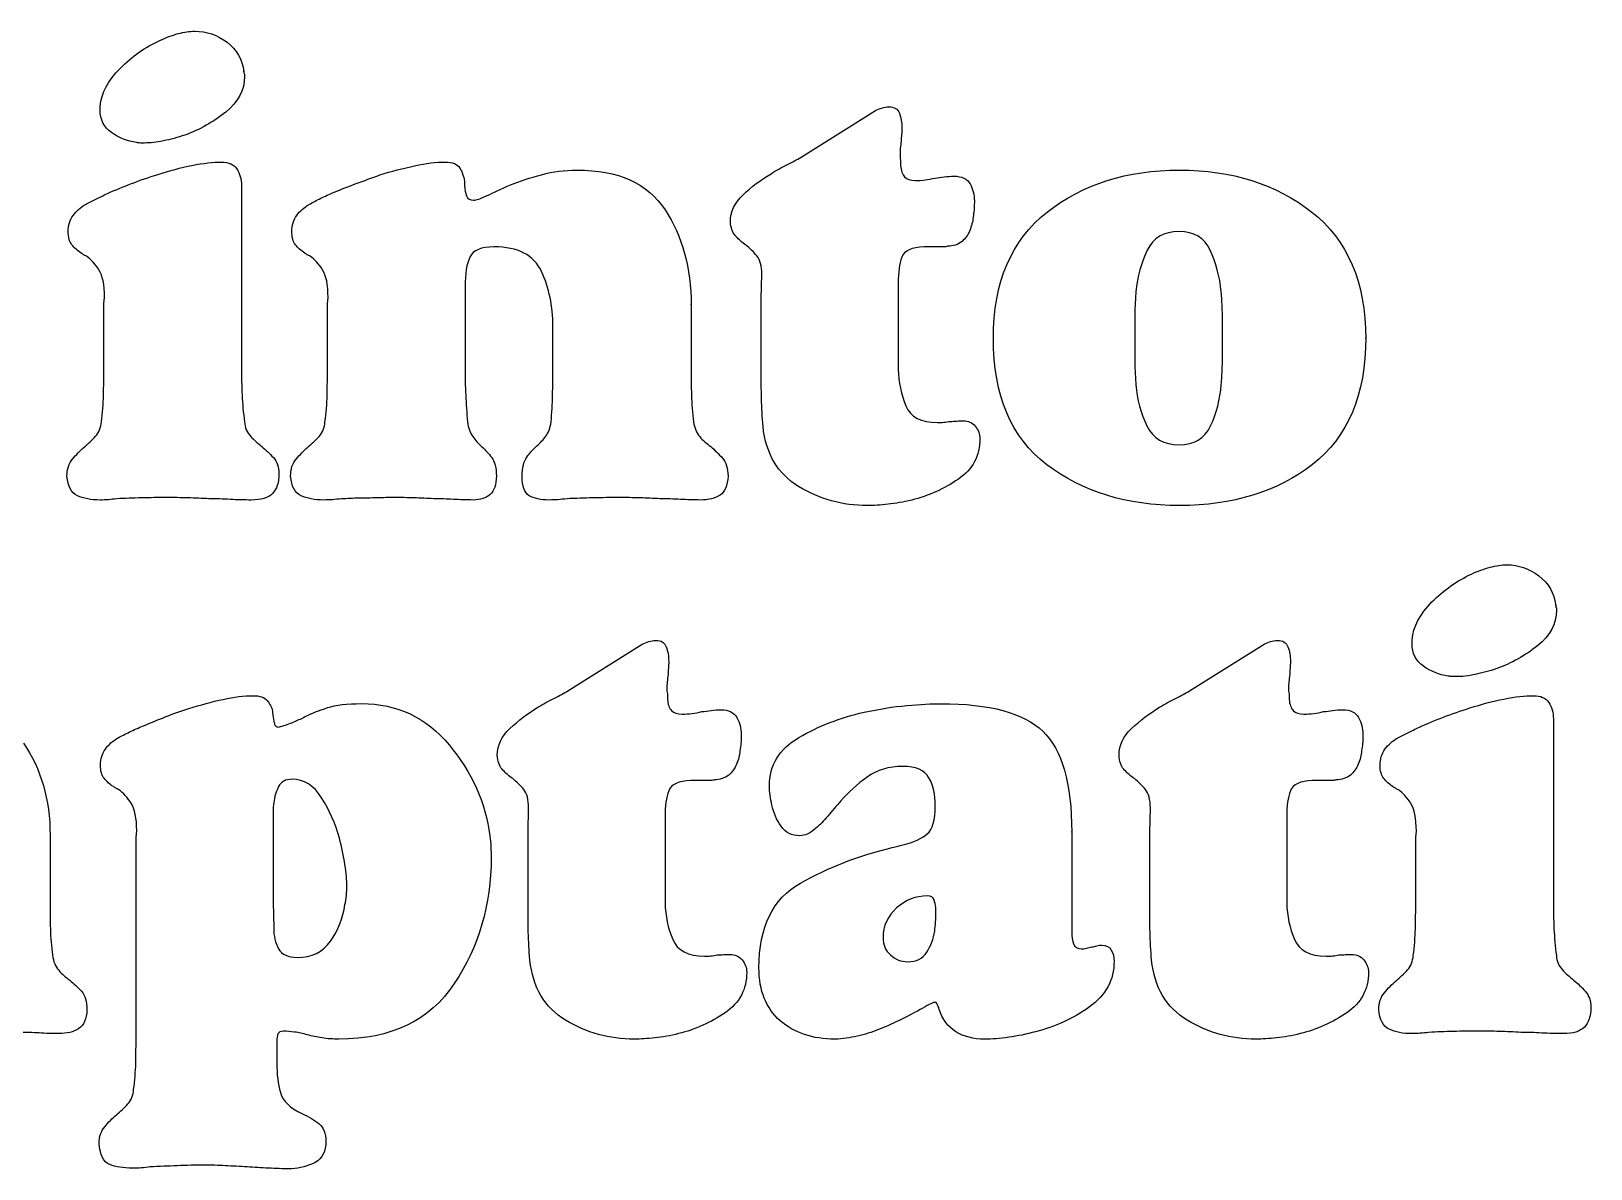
# Model space of a CAD drawing. Extents: x 0 to 771, y 958 to 1701.
# Drawn here: x 61.5 to 122.7, y 1193.6 to 1238.2 of the extents above; entities that cross this region are included whole.
import ezdxf

# ---------------------------------------------------------------- set-up
doc = ezdxf.new("R2010")
doc.units = 0
doc.layers.add('H0114_Printing', color=7, linetype='CONTINUOUS')

msp = doc.modelspace()

# ---------------------------------------------------------------- linework, layer by layer
at = {"layer": 'H0114_Printing', "color": 4}
for points in [[(69.856498, 1236.673769), (69.856498, 1236.601769)], [(69.856498, 1236.649769), (69.856498, 1236.673769)], [(69.880498, 1236.552769), (69.880498, 1236.505769), (69.880498, 1236.457769)], [(64.219498, 1235.156769), (64.219498, 1235.216769), (64.219498, 1235.300769)], [(91.704798, 1233.301569), (94.619798, 1235.132569)], [(65.954498, 1233.855769), (65.797498, 1233.855769)], [(95.582798, 1233.397569), (95.582798, 1233.289569)], [(95.606798, 1233.180569), (95.606798, 1233.072569), (95.606798, 1232.964569)], [(78.503398, 1232.361569), (78.503398, 1232.277569), (78.503398, 1232.193569)], [(69.760498, 1232.193769), (69.760498, 1225.048769)], [(98.497798, 1231.591569), (98.497798, 1231.554569), (98.497798, 1231.519569)], [(97.292798, 1229.784569), (97.124798, 1229.784569), (96.522798, 1229.784569)], [(90.138798, 1224.933569), (90.138798, 1227.746569), (90.162798, 1228.709569)], [(78.528398, 1228.214569), (78.528398, 1227.538569), (78.528398, 1225.050569)], [(95.510798, 1228.368569), (95.510798, 1225.367569), (95.510798, 1225.163569), (95.510798, 1224.983569)], [(64.364498, 1225.048769), (64.364498, 1227.559769), (64.388498, 1227.800769)], [(73.132398, 1225.024569), (73.132398, 1227.559569), (73.156398, 1227.801569)], [(87.392398, 1227.533569), (87.392398, 1225.047569)], [(87.392398, 1227.509569), (87.392398, 1227.533569)], [(104.784697, 1226.773869), (104.784697, 1225.641869)], [(108.228697, 1225.617869), (108.228697, 1226.219869), (108.228697, 1226.797869)], [(81.972398, 1225.026569), (81.972398, 1226.668569)], [(113.841697, 1226.195869), (113.841697, 1226.219869)], [(64.364498, 1225.024769), (64.364498, 1225.048769)], [(90.138798, 1224.909569), (90.138798, 1224.933569)], [(121.296497, 1215.75397), (121.296497, 1215.68197)], [(121.296497, 1215.72997), (121.296497, 1215.75397)], [(121.320497, 1215.63297), (121.320497, 1215.58597), (121.320497, 1215.53797)], [(82.563098, 1212.38187), (85.478098, 1214.21287)], [(106.940297, 1212.38187), (109.855297, 1214.21287)], [(115.659497, 1214.23697), (115.659497, 1214.29697), (115.659497, 1214.38097)], [(117.394497, 1212.93597), (117.237497, 1212.93597)], [(86.441098, 1212.47787), (86.441098, 1212.36987)], [(86.465098, 1212.26087), (86.465098, 1212.15287), (86.465098, 1212.04387)], [(110.818297, 1212.47787), (110.818297, 1212.36987)], [(110.842297, 1212.26087), (110.842297, 1212.15287), (110.842297, 1212.04387)], [(121.200497, 1211.27397), (121.200497, 1204.12897)], [(89.356098, 1210.67187), (89.356098, 1210.63487), (89.356098, 1210.59887)], [(113.733297, 1210.67187), (113.733297, 1210.63487), (113.733297, 1210.59887)], [(88.151098, 1208.86487), (87.983098, 1208.86487), (87.381098, 1208.86487)], [(112.528297, 1208.86487), (112.360297, 1208.86487), (111.758297, 1208.86487)], [(80.997098, 1204.01387), (80.997098, 1206.82687), (81.021098, 1207.78987)], [(105.374297, 1204.01387), (105.374297, 1206.82687), (105.398297, 1207.78987)], [(71.000598, 1207.67257), (71.000598, 1207.39557), (71.000598, 1206.96157), (71.000598, 1204.09557)], [(86.369098, 1207.44787), (86.369098, 1204.44787), (86.369098, 1204.24387), (86.369098, 1204.06387)], [(110.746297, 1207.44787), (110.746297, 1204.44787), (110.746297, 1204.24387), (110.746297, 1204.06387)], [(62.257198, 1206.72077), (62.257198, 1204.11977)], [(65.628598, 1206.64857), (65.652598, 1206.88957)], [(65.628598, 1198.84357), (65.628598, 1206.64857)], [(102.314597, 1206.86567), (102.314597, 1203.25267), (102.314597, 1202.91567)], [(102.314597, 1206.84167), (102.314597, 1206.86567)], [(115.804497, 1204.12897), (115.804497, 1206.63997), (115.828497, 1206.88097)], [(115.804497, 1204.10497), (115.804497, 1204.12897)], [(71.000598, 1204.09557), (71.024598, 1203.08357)], [(80.997098, 1203.98987), (80.997098, 1204.01387)], [(96.991598, 1203.68567), (96.991598, 1203.80667), (96.991598, 1203.87867)], [(96.991598, 1203.66167), (96.991598, 1203.68567)], [(105.374297, 1203.98987), (105.374297, 1204.01387)], [(71.145598, 1198.65157), (71.145598, 1197.78457)], [(71.723598, 1193.64057), (71.687598, 1193.64057), (71.650598, 1193.64057)]]:
    msp.add_lwpolyline(points, dxfattribs=at)
for points in [[(65.002498, 1236.782769), (65.476498, 1237.255769), (65.993498, 1237.620769), (66.556498, 1237.877769)], [(66.556498, 1237.877769), (66.797498, 1237.990769), (67.038498, 1238.078769), (67.278498, 1238.143769)], [(67.278498, 1238.143769), (67.519498, 1238.207769), (67.736498, 1238.239769), (67.929498, 1238.239769)], [(67.929498, 1238.239769), (68.395498, 1238.239769), (68.816498, 1238.094769), (69.194498, 1237.805769)], [(69.194498, 1237.805769), (69.571498, 1237.516769), (69.792498, 1237.131769), (69.856498, 1236.649769)], [(64.219498, 1235.300769), (64.267498, 1235.814769), (64.528498, 1236.308769), (65.002498, 1236.782769)], [(69.856498, 1236.601769), (69.856498, 1236.585769), (69.864498, 1236.568769), (69.880498, 1236.552769)], [(69.880498, 1236.457769), (69.880498, 1235.926769), (69.635498, 1235.464769), (69.146498, 1235.071769)], [(64.665498, 1234.264769), (64.368498, 1234.473769), (64.219498, 1234.770769), (64.219498, 1235.156769)], [(69.146498, 1235.071769), (68.655498, 1234.678769), (68.122498, 1234.376769), (67.544498, 1234.168769)], [(94.619798, 1235.132569), (94.699798, 1235.164569), (94.783798, 1235.196569), (94.872798, 1235.228569)], [(94.872798, 1235.228569), (94.960798, 1235.260569), (95.052798, 1235.277569), (95.149798, 1235.277569)], [(95.149798, 1235.277569), (95.357798, 1235.277569), (95.494798, 1235.191569), (95.558798, 1235.020569)], [(95.558798, 1235.020569), (95.622798, 1234.849569), (95.654798, 1234.658569), (95.654798, 1234.447569)], [(65.641498, 1233.879769), (65.287498, 1233.927769), (64.962498, 1234.055769), (64.665498, 1234.264769)], [(67.544498, 1234.168769), (67.254498, 1234.072769), (66.973498, 1233.995769), (66.700498, 1233.939769)], [(95.643798, 1234.190569), (95.634798, 1234.101569), (95.630798, 1234.016569), (95.630798, 1233.934569)], [(95.654798, 1234.447569), (95.654798, 1234.365569), (95.650798, 1234.280569), (95.643798, 1234.190569)], [(65.797498, 1233.855769), (65.740498, 1233.855769), (65.689498, 1233.862769), (65.641498, 1233.879769)], [(66.700498, 1233.939769), (66.427498, 1233.882769), (66.179498, 1233.855769), (65.954498, 1233.855769)], [(95.594798, 1233.653569), (95.586798, 1233.564569), (95.582798, 1233.479569), (95.582798, 1233.397569)], [(95.630798, 1233.934569), (95.614798, 1233.836569), (95.602798, 1233.743569), (95.594798, 1233.653569)], [(66.484498, 1232.626769), (66.933498, 1232.771769), (67.379498, 1232.887769), (67.821498, 1232.976769)], [(67.821498, 1232.976769), (68.262498, 1233.064769), (68.652498, 1233.108769), (68.989498, 1233.108769)], [(68.989498, 1233.108769), (69.261498, 1233.108769), (69.458498, 1233.020769), (69.579498, 1232.843769)], [(75.180398, 1232.602569), (75.645398, 1232.747569), (76.103398, 1232.868569), (76.552398, 1232.964569)], [(76.552398, 1232.964569), (77.002398, 1233.060569), (77.396398, 1233.108569), (77.733398, 1233.108569)], [(77.733398, 1233.108569), (78.038398, 1233.108569), (78.235398, 1233.032569), (78.323398, 1232.879569)], [(78.323398, 1232.879569), (78.411398, 1232.726569), (78.471398, 1232.554569), (78.503398, 1232.361569)], [(90.524798, 1232.652569), (90.732798, 1232.779569), (90.941798, 1232.896569), (91.150798, 1233.000569)], [(91.150798, 1233.000569), (91.358798, 1233.105569), (91.543798, 1233.205569), (91.704798, 1233.301569)], [(95.582798, 1233.289569), (95.582798, 1233.249569), (95.590798, 1233.212569), (95.606798, 1233.180569)], [(95.606798, 1232.964569), (95.622798, 1232.771569), (95.674798, 1232.626569), (95.763798, 1232.530569)], [(64.508498, 1231.879769), (64.797498, 1232.008769), (65.111498, 1232.136769), (65.448498, 1232.265769)], [(65.448498, 1232.265769), (65.785498, 1232.393769), (66.130498, 1232.514769), (66.484498, 1232.626769)], [(69.579498, 1232.843769), (69.700498, 1232.666769), (69.760498, 1232.449769), (69.760498, 1232.193769)], [(73.397398, 1231.928569), (73.670398, 1232.040569), (73.959398, 1232.153569), (74.264398, 1232.265569)], [(74.264398, 1232.265569), (74.569398, 1232.377569), (74.874398, 1232.490569), (75.180398, 1232.602569)], [(80.310398, 1232.217569), (80.679398, 1232.361569), (81.085398, 1232.494569), (81.527398, 1232.614569)], [(81.527398, 1232.614569), (81.968398, 1232.735569), (82.430398, 1232.795569), (82.912398, 1232.795569)], [(82.912398, 1232.795569), (84.534398, 1232.795569), (85.686398, 1232.276569), (86.369398, 1231.238569)], [(89.428798, 1231.822569), (89.756798, 1232.134569), (90.122798, 1232.411569), (90.524798, 1232.652569)], [(95.763798, 1232.530569), (95.851798, 1232.434569), (95.991798, 1232.385569), (96.184798, 1232.385569)], [(96.184798, 1232.385569), (96.312798, 1232.385569), (96.441798, 1232.394569), (96.570798, 1232.409569)], [(96.570798, 1232.409569), (96.698798, 1232.425569), (96.826798, 1232.449569), (96.955798, 1232.482569)], [(96.955798, 1232.482569), (97.068798, 1232.498569), (97.188798, 1232.514569), (97.316798, 1232.530569)], [(97.316798, 1232.530569), (97.445798, 1232.546569), (97.573798, 1232.554569), (97.702798, 1232.554569)], [(97.702798, 1232.554569), (98.007798, 1232.554569), (98.216798, 1232.454569), (98.328798, 1232.253569)], [(98.328798, 1232.253569), (98.440798, 1232.052569), (98.497798, 1231.831569), (98.497798, 1231.591569)], [(101.351697, 1231.145869), (102.756697, 1232.245869), (104.487697, 1232.795869), (106.542697, 1232.795869)], [(106.542697, 1232.795869), (108.597697, 1232.795869), (110.328697, 1232.245869), (111.733697, 1231.145869)], [(63.641498, 1231.446769), (63.770498, 1231.510769), (63.906498, 1231.578769), (64.051498, 1231.651769)], [(64.051498, 1231.651769), (64.195498, 1231.723769), (64.348498, 1231.799769), (64.508498, 1231.879769)], [(72.409398, 1231.446569), (72.554398, 1231.526569), (72.706398, 1231.607569), (72.867398, 1231.687569)], [(72.867398, 1231.687569), (73.027398, 1231.767569), (73.204398, 1231.847569), (73.397398, 1231.928569)], [(78.503398, 1232.193569), (78.519398, 1232.032569), (78.548398, 1231.896569), (78.588398, 1231.783569)], [(78.588398, 1231.783569), (78.628398, 1231.671569), (78.721398, 1231.615569), (78.865398, 1231.615569)], [(78.865398, 1231.615569), (78.961398, 1231.615569), (79.138398, 1231.675569), (79.395398, 1231.796569)], [(79.395398, 1231.796569), (79.651398, 1231.916569), (79.957398, 1232.056569), (80.310398, 1232.217569)], [(88.934798, 1230.776569), (88.934798, 1231.161569), (89.098798, 1231.509569), (89.428798, 1231.822569)], [(63.159498, 1231.011769), (63.288498, 1231.188769), (63.449498, 1231.333769), (63.641498, 1231.446769)], [(71.927398, 1231.012569), (72.056398, 1231.189569), (72.217398, 1231.333569), (72.409398, 1231.446569)], [(86.369398, 1231.238569), (87.051398, 1230.200569), (87.392398, 1228.957569), (87.392398, 1227.509569)], [(98.485798, 1231.233569), (98.477798, 1231.138569), (98.464798, 1231.043569), (98.448798, 1230.948569)], [(98.497798, 1231.519569), (98.497798, 1231.423569), (98.493798, 1231.328569), (98.485798, 1231.233569)], [(99.243698, 1226.195869), (99.243698, 1228.394869), (99.946698, 1230.045869), (101.351697, 1231.145869)], [(111.733697, 1231.145869), (113.138697, 1230.045869), (113.841697, 1228.394869), (113.841697, 1226.195869)], [(62.966498, 1230.384769), (62.966498, 1230.625769), (63.031498, 1230.834769), (63.159498, 1231.011769)], [(71.734398, 1230.384569), (71.734398, 1230.625569), (71.799398, 1230.835569), (71.927398, 1231.012569)], [(89.114798, 1230.235569), (89.010798, 1230.355569), (88.950798, 1230.536569), (88.934798, 1230.776569)], [(98.316798, 1230.425569), (98.244798, 1230.251569), (98.143798, 1230.108569), (98.015798, 1229.998569)], [(98.448798, 1230.948569), (98.433798, 1230.774569), (98.388798, 1230.600569), (98.316798, 1230.425569)], [(63.111498, 1229.865769), (63.015498, 1229.985769), (62.966498, 1230.158769), (62.966498, 1230.384769)], [(63.473498, 1229.539769), (63.328498, 1229.635769), (63.208498, 1229.743769), (63.111498, 1229.865769)], [(71.879398, 1229.865569), (71.783398, 1229.985569), (71.734398, 1230.158569), (71.734398, 1230.384569)], [(72.241398, 1229.539569), (72.096398, 1229.635569), (71.976398, 1229.744569), (71.879398, 1229.865569)], [(89.488798, 1229.887569), (89.343798, 1229.998569), (89.219798, 1230.115569), (89.114798, 1230.235569)], [(89.536798, 1229.862569), (89.520798, 1229.862569), (89.503798, 1229.870569), (89.488798, 1229.887569)], [(89.969798, 1229.430569), (89.841798, 1229.590569), (89.696798, 1229.734569), (89.536798, 1229.862569)], [(97.461798, 1229.808569), (97.413798, 1229.792569), (97.356798, 1229.784569), (97.292798, 1229.784569)], [(97.750798, 1229.855569), (97.654798, 1229.824569), (97.557798, 1229.808569), (97.461798, 1229.808569)], [(98.015798, 1229.998569), (97.934798, 1229.935569), (97.846798, 1229.887569), (97.750798, 1229.855569)], [(106.518697, 1230.386869), (105.924697, 1230.386869), (105.510697, 1230.141869), (105.278697, 1229.651869)], [(107.746697, 1229.651869), (107.522697, 1230.141869), (107.112697, 1230.386869), (106.518697, 1230.386869)], [(63.569498, 1229.478769), (63.536498, 1229.502769), (63.505498, 1229.522769), (63.473498, 1229.539769)], [(63.689498, 1229.418769), (63.641498, 1229.433769), (63.601498, 1229.454769), (63.569498, 1229.478769)], [(64.171498, 1228.887769), (64.027498, 1229.112769), (63.866498, 1229.289769), (63.689498, 1229.418769)], [(72.337398, 1229.478569), (72.304398, 1229.503569), (72.273398, 1229.523569), (72.241398, 1229.539569)], [(72.457398, 1229.418569), (72.409398, 1229.434569), (72.369398, 1229.454569), (72.337398, 1229.478569)], [(72.939398, 1228.887569), (72.795398, 1229.112569), (72.634398, 1229.290569), (72.457398, 1229.418569)], [(78.721398, 1229.386569), (78.592398, 1229.120569), (78.528398, 1228.729569), (78.528398, 1228.214569)], [(79.660398, 1229.784569), (79.162398, 1229.784569), (78.849398, 1229.651569), (78.721398, 1229.386569)], [(81.527398, 1228.818569), (81.229398, 1229.462569), (80.607398, 1229.784569), (79.660398, 1229.784569)], [(90.162798, 1228.709569), (90.162798, 1229.029569), (90.098798, 1229.269569), (89.969798, 1229.430569)], [(95.654798, 1229.376569), (95.558798, 1229.120569), (95.510798, 1228.784569), (95.510798, 1228.368569)], [(96.522798, 1229.784569), (96.040798, 1229.768569), (95.751798, 1229.631569), (95.654798, 1229.376569)], [(105.278697, 1229.651869), (105.045697, 1229.161869), (104.896697, 1228.620869), (104.832697, 1228.026869)], [(108.180697, 1228.026869), (108.116697, 1228.620869), (107.971697, 1229.161869), (107.746697, 1229.651869)], [(64.388498, 1227.800769), (64.388498, 1228.300769), (64.316498, 1228.661769), (64.171498, 1228.887769)], [(73.156398, 1227.801569), (73.156398, 1228.300569), (73.084398, 1228.662569), (72.939398, 1228.887569)], [(81.972398, 1226.668569), (81.972398, 1227.457569), (81.824398, 1228.174569), (81.527398, 1228.818569)], [(104.832697, 1228.026869), (104.816697, 1227.800869), (104.804697, 1227.583869), (104.796697, 1227.375869)], [(108.216697, 1227.375869), (108.208697, 1227.583869), (108.196697, 1227.800869), (108.180697, 1228.026869)], [(104.796697, 1227.375869), (104.788697, 1227.166869), (104.784697, 1226.965869), (104.784697, 1226.773869)], [(108.228697, 1226.797869), (108.228697, 1226.974869), (108.224697, 1227.166869), (108.216697, 1227.375869)], [(101.339697, 1221.244869), (99.942698, 1222.312869), (99.243698, 1223.962869), (99.243698, 1226.195869)], [(113.841697, 1226.219869), (113.841697, 1223.987869), (113.146697, 1222.332869), (111.757697, 1221.257869)], [(104.784697, 1225.641869), (104.784697, 1225.432869), (104.788697, 1225.223869), (104.796697, 1225.015869)], [(108.216697, 1225.015869), (108.224697, 1225.223869), (108.228697, 1225.424869), (108.228697, 1225.617869)], [(64.352498, 1223.974769), (64.360498, 1224.319769), (64.364498, 1224.669769), (64.364498, 1225.024769)], [(69.760498, 1225.048769), (69.760498, 1224.677769), (69.768498, 1224.319769), (69.784498, 1223.973769)], [(73.120398, 1223.974569), (73.128398, 1224.320569), (73.132398, 1224.670569), (73.132398, 1225.024569)], [(78.528398, 1225.050569), (78.528398, 1224.680569), (78.536398, 1224.321569), (78.552398, 1223.975569)], [(81.960398, 1223.975569), (81.968398, 1224.321569), (81.972398, 1224.671569), (81.972398, 1225.026569)], [(87.392398, 1225.047569), (87.392398, 1224.677569), (87.396398, 1224.319569), (87.404398, 1223.973569)], [(90.150798, 1223.839569), (90.142798, 1224.199569), (90.138798, 1224.556569), (90.138798, 1224.909569)], [(95.510798, 1224.983569), (95.526798, 1224.471569), (95.626798, 1223.995569), (95.811798, 1223.555569)], [(104.796697, 1225.015869), (104.804697, 1224.805869), (104.816697, 1224.596869), (104.832697, 1224.388869)], [(108.180697, 1224.388869), (108.196697, 1224.596869), (108.208697, 1224.805869), (108.216697, 1225.015869)], [(104.832697, 1224.388869), (104.880697, 1223.794869), (105.025697, 1223.251869), (105.265697, 1222.762869)], [(107.759697, 1222.762869), (107.991697, 1223.251869), (108.132697, 1223.794869), (108.180697, 1224.388869)], [(64.267498, 1222.923769), (64.316498, 1223.277769), (64.344498, 1223.627769), (64.352498, 1223.974769)], [(69.784498, 1223.973769), (69.800498, 1223.627769), (69.832498, 1223.277769), (69.880498, 1222.923769)], [(73.035398, 1222.924569), (73.084398, 1223.278569), (73.112398, 1223.627569), (73.120398, 1223.974569)], [(78.552398, 1223.975569), (78.568398, 1223.629569), (78.592398, 1223.279569), (78.624398, 1222.925569)], [(81.900398, 1222.925569), (81.932398, 1223.279569), (81.952398, 1223.629569), (81.960398, 1223.975569)], [(87.404398, 1223.973569), (87.412398, 1223.627569), (87.440398, 1223.277569), (87.488398, 1222.923569)], [(90.210798, 1222.745569), (90.178798, 1223.113569), (90.158798, 1223.478569), (90.150798, 1223.839569)], [(95.811798, 1223.555569), (95.995798, 1223.115569), (96.409798, 1222.895569), (97.052798, 1222.895569)], [(64.039498, 1222.356769), (64.175498, 1222.509769), (64.251498, 1222.698769), (64.267498, 1222.923769)], [(69.880498, 1222.923769), (69.896498, 1222.697769), (69.972498, 1222.513769), (70.109498, 1222.367769)], [(72.807398, 1222.356569), (72.943398, 1222.509569), (73.019398, 1222.698569), (73.035398, 1222.924569)], [(78.624398, 1222.925569), (78.656398, 1222.683569), (78.724398, 1222.490569), (78.829398, 1222.345569)], [(81.695398, 1222.357569), (81.800398, 1222.494569), (81.868398, 1222.683569), (81.900398, 1222.925569)], [(87.488398, 1222.923569), (87.521398, 1222.681569), (87.601398, 1222.488569), (87.730398, 1222.344569)], [(91.608798, 1220.388569), (90.788798, 1220.885569), (90.323798, 1221.670569), (90.210798, 1222.745569)], [(97.052798, 1222.895569), (97.132798, 1222.895569), (97.216798, 1222.899569), (97.305798, 1222.907569)], [(97.305798, 1222.907569), (97.393798, 1222.915569), (97.477798, 1222.927569), (97.557798, 1222.943569)], [(97.557798, 1222.943569), (97.637798, 1222.943569), (97.722798, 1222.946569), (97.810798, 1222.955569)], [(97.810798, 1222.955569), (97.899798, 1222.963569), (97.983798, 1222.967569), (98.063798, 1222.967569)], [(98.063798, 1222.967569), (98.256798, 1222.967569), (98.413798, 1222.895569), (98.533798, 1222.750569)], [(98.533798, 1222.750569), (98.654798, 1222.606569), (98.714798, 1222.445569), (98.714798, 1222.268569)], [(105.265697, 1222.762869), (105.506697, 1222.272869), (105.924697, 1222.028869), (106.518697, 1222.028869)], [(106.518697, 1222.028869), (107.112697, 1222.028869), (107.526697, 1222.272869), (107.759697, 1222.762869)], [(63.135498, 1221.463769), (63.280498, 1221.632769), (63.432498, 1221.789769), (63.593498, 1221.933769)], [(63.593498, 1221.933769), (63.753498, 1222.062769), (63.902498, 1222.203769), (64.039498, 1222.356769)], [(70.109498, 1222.367769), (70.245498, 1222.223769), (70.394498, 1222.086769), (70.555498, 1221.958769)], [(70.555498, 1221.958769), (70.715498, 1221.829769), (70.868498, 1221.683769), (71.012498, 1221.522769)], [(71.903398, 1221.463569), (72.048398, 1221.632569), (72.200398, 1221.789569), (72.361398, 1221.934569)], [(72.361398, 1221.934569), (72.521398, 1222.063569), (72.670398, 1222.203569), (72.807398, 1222.356569)], [(78.829398, 1222.345569), (78.933398, 1222.200569), (79.049398, 1222.071569), (79.178398, 1221.958569)], [(79.178398, 1221.958569), (79.323398, 1221.830569), (79.455398, 1221.685569), (79.576398, 1221.524569)], [(80.949398, 1221.536569), (81.069398, 1221.704569), (81.202398, 1221.854569), (81.346398, 1221.983569)], [(81.346398, 1221.983569), (81.475398, 1222.096569), (81.591398, 1222.220569), (81.695398, 1222.357569)], [(87.730398, 1222.344569), (87.858398, 1222.199569), (88.002398, 1222.070569), (88.163398, 1221.958569)], [(88.163398, 1221.958569), (88.324398, 1221.813569), (88.476398, 1221.660569), (88.621398, 1221.499569)], [(98.714798, 1222.268569), (98.714798, 1221.594569), (98.433798, 1221.064569), (97.870798, 1220.679569)], [(62.919498, 1220.799769), (62.919498, 1221.072769), (62.991498, 1221.294769), (63.135498, 1221.463769)], [(71.012498, 1221.522769), (71.157498, 1221.361769), (71.229498, 1221.152769), (71.229498, 1220.895769)], [(71.687398, 1220.799569), (71.687398, 1221.072569), (71.759398, 1221.294569), (71.903398, 1221.463569)], [(79.576398, 1221.524569), (79.696398, 1221.363569), (79.756398, 1221.121569), (79.756398, 1220.799569)], [(80.768398, 1220.799569), (80.768398, 1221.121569), (80.828398, 1221.366569), (80.949398, 1221.536569)], [(88.621398, 1221.499569), (88.765398, 1221.337569), (88.838398, 1221.105569), (88.838398, 1220.799569)], [(106.542697, 1219.64387), (104.471697, 1219.64387), (102.736697, 1220.176869), (101.339697, 1221.244869)], [(111.757697, 1221.257869), (110.368697, 1220.180869), (108.630697, 1219.64387), (106.542697, 1219.64387)], [(63.328498, 1220.028769), (63.087498, 1220.140769), (62.951498, 1220.397769), (62.919498, 1220.799769)], [(71.229498, 1220.895769), (71.229498, 1220.541769), (71.145498, 1220.281769), (70.976498, 1220.112769)], [(72.096398, 1220.028569), (71.855398, 1220.141569), (71.719398, 1220.398569), (71.687398, 1220.799569)], [(79.756398, 1220.799569), (79.756398, 1220.462569), (79.676398, 1220.221569), (79.516398, 1220.077569)], [(81.045398, 1220.028569), (80.860398, 1220.141569), (80.768398, 1220.398569), (80.768398, 1220.799569)], [(88.838398, 1220.799569), (88.822398, 1220.429569), (88.717398, 1220.181569), (88.525398, 1220.052569)], [(97.870798, 1220.679569), (97.308798, 1220.293569), (96.698798, 1220.020569), (96.040798, 1219.86057)], [(64.219498, 1219.85977), (63.866498, 1219.85977), (63.569498, 1219.91677), (63.328498, 1220.028769)], [(70.976498, 1220.112769), (70.808498, 1219.94477), (70.531498, 1219.85977), (70.145498, 1219.85977)], [(72.987398, 1219.86057), (72.634398, 1219.86057), (72.337398, 1219.91657), (72.096398, 1220.028569)], [(79.516398, 1220.077569), (79.354398, 1219.93257), (79.130398, 1219.86057), (78.841398, 1219.86057)], [(81.828398, 1219.86057), (81.490398, 1219.86057), (81.229398, 1219.91657), (81.045398, 1220.028569)], [(88.525398, 1220.052569), (88.332398, 1219.92457), (88.075398, 1219.86057), (87.754398, 1219.86057)], [(94.305798, 1219.64357), (93.325798, 1219.64357), (92.426798, 1219.89257), (91.608798, 1220.388569)], [(64.544498, 1219.87277), (64.440498, 1219.86377), (64.331498, 1219.85977), (64.219498, 1219.85977)], [(64.870498, 1219.90777), (64.757498, 1219.89277), (64.649498, 1219.88077), (64.544498, 1219.87277)], [(65.845498, 1219.94477), (65.516498, 1219.93677), (65.191498, 1219.92477), (64.870498, 1219.90777)], [(66.821498, 1219.95677), (66.500498, 1219.95677), (66.175498, 1219.95277), (65.845498, 1219.94477)], [(67.652498, 1219.94477), (67.371498, 1219.95277), (67.094498, 1219.95677), (66.821498, 1219.95677)], [(68.483498, 1219.90777), (68.210498, 1219.92477), (67.933498, 1219.93677), (67.652498, 1219.94477)], [(69.314498, 1219.88377), (69.033498, 1219.90077), (68.756498, 1219.90777), (68.483498, 1219.90777)], [(70.145498, 1219.85977), (69.872498, 1219.85977), (69.595498, 1219.86777), (69.314498, 1219.88377)], [(73.325398, 1219.87257), (73.212398, 1219.86457), (73.099398, 1219.86057), (72.987398, 1219.86057)], [(73.686398, 1219.90857), (73.557398, 1219.89257), (73.437398, 1219.88057), (73.325398, 1219.87257)], [(74.023398, 1219.92057), (73.910398, 1219.91257), (73.798398, 1219.90857), (73.686398, 1219.90857)], [(74.384398, 1219.93257), (74.256398, 1219.93257), (74.135398, 1219.92857), (74.023398, 1219.92057)], [(75.071398, 1219.94457), (74.838398, 1219.93657), (74.609398, 1219.93257), (74.384398, 1219.93257)], [(75.758398, 1219.95657), (75.532398, 1219.95657), (75.304398, 1219.95257), (75.071398, 1219.94457)], [(76.529398, 1219.94457), (76.271398, 1219.95257), (76.014398, 1219.95657), (75.758398, 1219.95657)], [(77.299398, 1219.90857), (77.042398, 1219.92457), (76.785398, 1219.93657), (76.529398, 1219.94457)], [(78.070398, 1219.88457), (77.813398, 1219.90057), (77.556398, 1219.90857), (77.299398, 1219.90857)], [(78.841398, 1219.86057), (78.584398, 1219.86057), (78.326398, 1219.86857), (78.070398, 1219.88457)], [(82.165398, 1219.87257), (82.053398, 1219.86457), (81.940398, 1219.86057), (81.828398, 1219.86057)], [(82.527398, 1219.90857), (82.398398, 1219.89257), (82.277398, 1219.88057), (82.165398, 1219.87257)], [(83.550398, 1219.94457), (83.205398, 1219.93657), (82.864398, 1219.92457), (82.527398, 1219.90857)], [(84.574398, 1219.95657), (84.237398, 1219.95657), (83.895398, 1219.95257), (83.550398, 1219.94457)], [(85.381398, 1219.94457), (85.116398, 1219.95257), (84.847398, 1219.95657), (84.574398, 1219.95657)], [(86.164398, 1219.90857), (85.906398, 1219.92457), (85.646398, 1219.93657), (85.381398, 1219.94457)], [(86.971398, 1219.88457), (86.706398, 1219.90057), (86.437398, 1219.90857), (86.164398, 1219.90857)], [(87.754398, 1219.86057), (87.497398, 1219.86057), (87.236398, 1219.86857), (86.971398, 1219.88457)], [(95.112798, 1219.69157), (94.815798, 1219.65957), (94.546798, 1219.64357), (94.305798, 1219.64357)], [(96.040798, 1219.86057), (95.718798, 1219.78057), (95.409798, 1219.72357), (95.112798, 1219.69157)], [(116.442497, 1215.86297), (116.916497, 1216.33597), (117.433497, 1216.70097), (117.996497, 1216.95797)], [(117.996497, 1216.95797), (118.237497, 1217.07097), (118.478497, 1217.15897), (118.718497, 1217.22397)], [(118.718497, 1217.22397), (118.959497, 1217.28797), (119.176497, 1217.31997), (119.369497, 1217.31997)], [(119.369497, 1217.31997), (119.835497, 1217.31997), (120.256497, 1217.17497), (120.634497, 1216.88597)], [(120.634497, 1216.88597), (121.011497, 1216.59697), (121.232497, 1216.21197), (121.296497, 1215.72997)], [(115.659497, 1214.38097), (115.707497, 1214.89497), (115.968497, 1215.38897), (116.442497, 1215.86297)], [(121.320497, 1215.53797), (121.320497, 1215.00697), (121.075497, 1214.54597), (120.586497, 1214.15197)], [(121.296497, 1215.68197), (121.296497, 1215.66597), (121.304497, 1215.64897), (121.320497, 1215.63297)], [(85.478098, 1214.21287), (85.558098, 1214.24387), (85.642098, 1214.27687), (85.731098, 1214.30887)], [(85.731098, 1214.30887), (85.819098, 1214.34087), (85.911098, 1214.35687), (86.008098, 1214.35687)], [(86.008098, 1214.35687), (86.216098, 1214.35687), (86.353098, 1214.27187), (86.417098, 1214.10087)], [(86.417098, 1214.10087), (86.481098, 1213.92987), (86.513098, 1213.73887), (86.513098, 1213.52787)], [(109.855297, 1214.21287), (109.935297, 1214.24387), (110.019297, 1214.27687), (110.108297, 1214.30887)], [(110.108297, 1214.30887), (110.196297, 1214.34087), (110.288297, 1214.35687), (110.385297, 1214.35687)], [(110.385297, 1214.35687), (110.593297, 1214.35687), (110.730297, 1214.27187), (110.794297, 1214.10087)], [(110.794297, 1214.10087), (110.858297, 1213.92987), (110.890297, 1213.73887), (110.890297, 1213.52787)], [(116.105497, 1213.34497), (115.808497, 1213.55397), (115.659497, 1213.85097), (115.659497, 1214.23697)], [(120.586497, 1214.15197), (120.095497, 1213.75897), (119.562497, 1213.45697), (118.984497, 1213.24897)], [(86.513098, 1213.52787), (86.513098, 1213.44587), (86.509098, 1213.36087), (86.502098, 1213.27087)], [(110.890297, 1213.52787), (110.890297, 1213.44587), (110.886297, 1213.36087), (110.879297, 1213.27087)], [(117.081497, 1212.95997), (116.727497, 1213.00797), (116.402497, 1213.13597), (116.105497, 1213.34497)], [(86.453098, 1212.73387), (86.445098, 1212.64487), (86.441098, 1212.55987), (86.441098, 1212.47787)], [(86.489098, 1213.01487), (86.473098, 1212.91687), (86.461098, 1212.82387), (86.453098, 1212.73387)], [(86.502098, 1213.27087), (86.493098, 1213.18187), (86.489098, 1213.09687), (86.489098, 1213.01487)], [(110.830297, 1212.73387), (110.822297, 1212.64487), (110.818297, 1212.55987), (110.818297, 1212.47787)], [(110.866297, 1213.01487), (110.850297, 1212.91687), (110.838297, 1212.82387), (110.830297, 1212.73387)], [(110.879297, 1213.27087), (110.870297, 1213.18187), (110.866297, 1213.09687), (110.866297, 1213.01487)], [(117.237497, 1212.93597), (117.180497, 1212.93597), (117.129497, 1212.94297), (117.081497, 1212.95997)], [(118.140497, 1213.01997), (117.867497, 1212.96297), (117.619497, 1212.93597), (117.394497, 1212.93597)], [(118.984497, 1213.24897), (118.694497, 1213.15297), (118.413497, 1213.07597), (118.140497, 1213.01997)], [(69.037598, 1212.04457), (69.479598, 1212.14057), (69.868598, 1212.18857), (70.205598, 1212.18857)], [(70.205598, 1212.18857), (70.478598, 1212.18857), (70.667598, 1212.12457), (70.771598, 1211.99657)], [(81.383098, 1211.73287), (81.591098, 1211.85987), (81.800098, 1211.97687), (82.009098, 1212.08087)], [(82.009098, 1212.08087), (82.217098, 1212.18587), (82.402098, 1212.28487), (82.563098, 1212.38187)], [(86.441098, 1212.36987), (86.441098, 1212.32987), (86.449098, 1212.29287), (86.465098, 1212.26087)], [(105.760297, 1211.73287), (105.968297, 1211.85987), (106.177297, 1211.97687), (106.386297, 1212.08087)], [(106.386297, 1212.08087), (106.594297, 1212.18587), (106.779297, 1212.28487), (106.940297, 1212.38187)], [(110.818297, 1212.36987), (110.818297, 1212.32987), (110.826297, 1212.29287), (110.842297, 1212.26087)], [(119.261497, 1212.05697), (119.702497, 1212.14497), (120.092497, 1212.18897), (120.429497, 1212.18897)], [(120.429497, 1212.18897), (120.701497, 1212.18897), (120.898497, 1212.10097), (121.019497, 1211.92397)], [(66.773598, 1211.35757), (67.070598, 1211.47857), (67.378598, 1211.58657), (67.700598, 1211.68357)], [(67.700598, 1211.68357), (68.149598, 1211.82757), (68.595598, 1211.94857), (69.037598, 1212.04457)], [(70.771598, 1211.99657), (70.875598, 1211.86757), (70.944598, 1211.73157), (70.976598, 1211.58657)], [(70.976598, 1211.58657), (70.976598, 1211.53857), (70.980598, 1211.49457), (70.988598, 1211.45457)], [(70.988598, 1211.45457), (70.996598, 1211.41357), (71.000598, 1211.37757), (71.000598, 1211.34657)], [(72.253598, 1211.37057), (72.510598, 1211.49857), (72.803598, 1211.61457), (73.132598, 1211.71957)], [(73.132598, 1211.71957), (73.461598, 1211.82357), (73.906598, 1211.87657), (74.469598, 1211.87657)], [(74.469598, 1211.87657), (75.866598, 1211.87657), (77.010598, 1211.33757), (77.901598, 1210.26157)], [(80.287098, 1210.90287), (80.615098, 1211.21487), (80.981098, 1211.49187), (81.383098, 1211.73287)], [(86.465098, 1212.04387), (86.481098, 1211.85187), (86.533098, 1211.70687), (86.622098, 1211.61087)], [(86.622098, 1211.61087), (86.710098, 1211.51387), (86.850098, 1211.46587), (87.043098, 1211.46587)], [(87.043098, 1211.46587), (87.171098, 1211.46587), (87.300098, 1211.47487), (87.429098, 1211.48987)], [(87.429098, 1211.48987), (87.557098, 1211.50587), (87.685098, 1211.52987), (87.814098, 1211.56287)], [(87.814098, 1211.56287), (87.927098, 1211.57887), (88.047098, 1211.59487), (88.175098, 1211.61087)], [(88.175098, 1211.61087), (88.304098, 1211.62687), (88.432098, 1211.63487), (88.561098, 1211.63487)], [(88.561098, 1211.63487), (88.866098, 1211.63487), (89.075098, 1211.53487), (89.187098, 1211.33387)], [(91.619598, 1210.55067), (92.390598, 1211.00067), (93.241598, 1211.32967), (94.173598, 1211.53867)], [(94.173598, 1211.53867), (94.751598, 1211.66667), (95.308598, 1211.75567), (95.847598, 1211.80367)], [(95.847598, 1211.80367), (96.385598, 1211.85167), (96.830598, 1211.87567), (97.184598, 1211.87567)], [(97.184598, 1211.87567), (99.095598, 1211.87567), (100.427597, 1211.51467), (101.182597, 1210.79167)], [(104.664297, 1210.90287), (104.992297, 1211.21487), (105.358297, 1211.49187), (105.760297, 1211.73287)], [(110.842297, 1212.04387), (110.858297, 1211.85187), (110.910297, 1211.70687), (110.999297, 1211.61087)], [(110.999297, 1211.61087), (111.087297, 1211.51387), (111.227297, 1211.46587), (111.420297, 1211.46587)], [(111.420297, 1211.46587), (111.548297, 1211.46587), (111.677297, 1211.47487), (111.806297, 1211.48987)], [(111.806297, 1211.48987), (111.934297, 1211.50587), (112.062297, 1211.52987), (112.191297, 1211.56287)], [(112.191297, 1211.56287), (112.304297, 1211.57887), (112.424297, 1211.59487), (112.552297, 1211.61087)], [(112.552297, 1211.61087), (112.681297, 1211.62687), (112.809297, 1211.63487), (112.938297, 1211.63487)], [(112.938297, 1211.63487), (113.243297, 1211.63487), (113.452297, 1211.53487), (113.564297, 1211.33387)], [(116.888497, 1211.34597), (117.225497, 1211.47397), (117.570497, 1211.59497), (117.924497, 1211.70697)], [(117.924497, 1211.70697), (118.373497, 1211.85197), (118.819497, 1211.96797), (119.261497, 1212.05697)], [(121.019497, 1211.92397), (121.140497, 1211.74697), (121.200497, 1211.52997), (121.200497, 1211.27397)], [(65.375598, 1210.76857), (65.544598, 1210.84857), (65.725598, 1210.92857), (65.918598, 1211.00857)], [(65.918598, 1211.00857), (66.191598, 1211.12057), (66.475598, 1211.23757), (66.773598, 1211.35757)], [(71.000598, 1211.34657), (71.016598, 1211.23357), (71.036598, 1211.14057), (71.061598, 1211.06957)], [(71.061598, 1211.06957), (71.085598, 1210.99657), (71.136598, 1210.96057), (71.217598, 1210.96057)], [(71.217598, 1210.96057), (71.410598, 1211.00857), (71.582598, 1211.06457), (71.735598, 1211.12957)], [(71.735598, 1211.12957), (71.887598, 1211.19357), (72.036598, 1211.25757), (72.180598, 1211.32257)], [(72.180598, 1211.32257), (72.196598, 1211.33757), (72.209598, 1211.34657), (72.217598, 1211.34657)], [(72.217598, 1211.34657), (72.224598, 1211.34657), (72.237598, 1211.35357), (72.253598, 1211.37057)], [(79.793098, 1209.85687), (79.793098, 1210.24187), (79.957098, 1210.58987), (80.287098, 1210.90287)], [(89.187098, 1211.33387), (89.299098, 1211.13287), (89.356098, 1210.91187), (89.356098, 1210.67187)], [(104.170297, 1209.85687), (104.170297, 1210.24187), (104.334297, 1210.58987), (104.664297, 1210.90287)], [(113.564297, 1211.33387), (113.676297, 1211.13287), (113.733297, 1210.91187), (113.733297, 1210.67187)], [(115.491497, 1210.73197), (115.635497, 1210.80397), (115.788497, 1210.87997), (115.948497, 1210.95997)], [(115.948497, 1210.95997), (116.237497, 1211.08897), (116.551497, 1211.21697), (116.888497, 1211.34597)], [(61.209198, 1210.33377), (61.907198, 1209.32277), (62.257198, 1208.11777), (62.257198, 1206.72077)], [(64.424598, 1210.09357), (64.552598, 1210.26957), (64.713598, 1210.41457), (64.906598, 1210.52657)], [(64.906598, 1210.52657), (65.050598, 1210.60657), (65.207598, 1210.68757), (65.375598, 1210.76857)], [(77.901598, 1210.26157), (78.793598, 1209.18657), (79.326598, 1207.99757), (79.503598, 1206.69657)], [(89.344098, 1210.31387), (89.336098, 1210.21887), (89.323098, 1210.12387), (89.307098, 1210.02887)], [(89.356098, 1210.59887), (89.356098, 1210.50387), (89.352098, 1210.40887), (89.344098, 1210.31387)], [(90.463598, 1208.64767), (90.463598, 1209.46767), (90.848598, 1210.10167), (91.619598, 1210.55067)], [(101.182597, 1210.79167), (101.937597, 1210.06967), (102.314597, 1208.75267), (102.314597, 1206.84167)], [(113.721297, 1210.31387), (113.713297, 1210.21887), (113.700297, 1210.12387), (113.684297, 1210.02887)], [(113.733297, 1210.59887), (113.733297, 1210.50387), (113.729297, 1210.40887), (113.721297, 1210.31387)], [(114.599497, 1210.09197), (114.728497, 1210.26897), (114.889497, 1210.41397), (115.081497, 1210.52697)], [(115.081497, 1210.52697), (115.210497, 1210.59097), (115.346497, 1210.65897), (115.491497, 1210.73197)], [(64.231598, 1209.46757), (64.231598, 1209.70757), (64.295598, 1209.91657), (64.424598, 1210.09357)], [(79.973098, 1209.31587), (79.869098, 1209.43587), (79.809098, 1209.61687), (79.793098, 1209.85687)], [(89.307098, 1210.02887), (89.292098, 1209.85487), (89.247098, 1209.68087), (89.175098, 1209.50587)], [(104.350297, 1209.31587), (104.246297, 1209.43587), (104.186297, 1209.61687), (104.170297, 1209.85687)], [(113.684297, 1210.02887), (113.669297, 1209.85487), (113.624297, 1209.68087), (113.552297, 1209.50587)], [(114.406497, 1209.46497), (114.406497, 1209.70597), (114.471497, 1209.91497), (114.599497, 1210.09197)], [(64.376598, 1208.94957), (64.279598, 1209.06957), (64.231598, 1209.24157), (64.231598, 1209.46757)], [(80.347098, 1208.96687), (80.202098, 1209.07887), (80.078098, 1209.19587), (79.973098, 1209.31587)], [(88.874098, 1209.07887), (88.793098, 1209.01587), (88.705098, 1208.96687), (88.609098, 1208.93587)], [(89.175098, 1209.50587), (89.103098, 1209.33187), (89.002098, 1209.18887), (88.874098, 1209.07887)], [(95.690598, 1209.41867), (95.144598, 1209.41867), (94.679598, 1209.27767), (94.293598, 1208.99767)], [(96.714598, 1208.97367), (96.545598, 1209.27067), (96.204598, 1209.41867), (95.690598, 1209.41867)], [(104.724297, 1208.96687), (104.579297, 1209.07887), (104.455297, 1209.19587), (104.350297, 1209.31587)], [(113.251297, 1209.07887), (113.170297, 1209.01587), (113.082297, 1208.96687), (112.986297, 1208.93587)], [(113.552297, 1209.50587), (113.480297, 1209.33187), (113.379297, 1209.18887), (113.251297, 1209.07887)], [(114.551497, 1208.94597), (114.455497, 1209.06597), (114.406497, 1209.23897), (114.406497, 1209.46497)], [(64.737598, 1208.62357), (64.593598, 1208.72057), (64.472598, 1208.82857), (64.376598, 1208.94957)], [(64.833598, 1208.56357), (64.801598, 1208.58857), (64.769598, 1208.60757), (64.737598, 1208.62357)], [(64.954598, 1208.50357), (64.906598, 1208.51957), (64.866598, 1208.53957), (64.833598, 1208.56357)], [(65.435598, 1207.97357), (65.291598, 1208.19857), (65.130598, 1208.37457), (64.954598, 1208.50357)], [(71.217598, 1208.62357), (71.121598, 1208.43057), (71.056598, 1208.22257), (71.024598, 1207.99757)], [(71.747598, 1208.91357), (71.490598, 1208.91357), (71.313598, 1208.81657), (71.217598, 1208.62357)], [(72.903598, 1208.19057), (72.598598, 1208.67257), (72.213598, 1208.91357), (71.747598, 1208.91357)], [(80.395098, 1208.94287), (80.379098, 1208.94287), (80.362098, 1208.95087), (80.347098, 1208.96687)], [(80.828098, 1208.51087), (80.700098, 1208.66987), (80.555098, 1208.81487), (80.395098, 1208.94287)], [(81.021098, 1207.78987), (81.021098, 1208.10887), (80.957098, 1208.34987), (80.828098, 1208.51087)], [(86.513098, 1208.45587), (86.417098, 1208.20087), (86.369098, 1207.86487), (86.369098, 1207.44787)], [(87.381098, 1208.86487), (86.899098, 1208.84887), (86.610098, 1208.71187), (86.513098, 1208.45587)], [(88.320098, 1208.88887), (88.272098, 1208.87287), (88.215098, 1208.86487), (88.151098, 1208.86487)], [(88.609098, 1208.93587), (88.513098, 1208.90487), (88.416098, 1208.88887), (88.320098, 1208.88887)], [(90.487598, 1208.28667), (90.471598, 1208.41467), (90.463598, 1208.53567), (90.463598, 1208.64767)], [(94.293598, 1208.99767), (93.908598, 1208.71667), (93.562598, 1208.40667), (93.257598, 1208.06967)], [(96.967598, 1207.87667), (96.967598, 1208.31067), (96.883598, 1208.67567), (96.714598, 1208.97367)], [(104.772297, 1208.94287), (104.756297, 1208.94287), (104.739297, 1208.95087), (104.724297, 1208.96687)], [(105.205297, 1208.51087), (105.077297, 1208.66987), (104.932297, 1208.81487), (104.772297, 1208.94287)], [(105.398297, 1207.78987), (105.398297, 1208.10887), (105.334297, 1208.34987), (105.205297, 1208.51087)], [(110.890297, 1208.45587), (110.794297, 1208.20087), (110.746297, 1207.86487), (110.746297, 1207.44787)], [(111.758297, 1208.86487), (111.276297, 1208.84887), (110.987297, 1208.71187), (110.890297, 1208.45587)], [(112.697297, 1208.88887), (112.649297, 1208.87287), (112.592297, 1208.86487), (112.528297, 1208.86487)], [(112.986297, 1208.93587), (112.890297, 1208.90487), (112.793297, 1208.88887), (112.697297, 1208.88887)], [(114.913497, 1208.61997), (114.768497, 1208.71597), (114.648497, 1208.82397), (114.551497, 1208.94597)], [(115.009497, 1208.55897), (114.976497, 1208.58297), (114.945497, 1208.60297), (114.913497, 1208.61997)], [(115.129497, 1208.49897), (115.081497, 1208.51397), (115.041497, 1208.53497), (115.009497, 1208.55897)], [(115.611497, 1207.96797), (115.467497, 1208.19297), (115.306497, 1208.36997), (115.129497, 1208.49897)], [(65.652598, 1206.88957), (65.652598, 1207.38757), (65.580598, 1207.74857), (65.435598, 1207.97357)], [(71.024598, 1207.99757), (71.008598, 1207.88557), (71.000598, 1207.77657), (71.000598, 1207.67257)], [(73.602598, 1206.60057), (73.441598, 1207.17857), (73.208598, 1207.70857), (72.903598, 1208.19057)], [(90.560598, 1207.90067), (90.527598, 1208.02967), (90.503598, 1208.15867), (90.487598, 1208.28667)], [(90.921598, 1207.07067), (90.744598, 1207.31867), (90.623598, 1207.59567), (90.560598, 1207.90067)], [(93.257598, 1208.06967), (93.080598, 1207.86167), (92.912598, 1207.66067), (92.751598, 1207.46767)], [(96.653598, 1206.76867), (96.862598, 1206.94567), (96.967598, 1207.31467), (96.967598, 1207.87667)], [(115.828497, 1206.88097), (115.828497, 1207.38097), (115.756497, 1207.74197), (115.611497, 1207.96797)], [(92.751598, 1207.46767), (92.591598, 1207.27467), (92.430598, 1207.11467), (92.270598, 1206.98567)], [(73.819598, 1205.56457), (73.771598, 1205.90257), (73.698598, 1206.24657), (73.602598, 1206.60057)], [(79.503598, 1206.69657), (79.519598, 1206.55257), (79.531598, 1206.40757), (79.540598, 1206.26357)], [(91.643598, 1206.69667), (91.338598, 1206.69667), (91.097598, 1206.82067), (90.921598, 1207.07067)], [(91.969598, 1206.76867), (91.864598, 1206.72067), (91.756598, 1206.69667), (91.643598, 1206.69667)], [(92.270598, 1206.98567), (92.173598, 1206.88967), (92.073598, 1206.81767), (91.969598, 1206.76867)], [(95.690598, 1206.33567), (96.124598, 1206.44767), (96.445598, 1206.59167), (96.653598, 1206.76867)], [(79.540598, 1206.26357), (79.547598, 1206.11857), (79.552598, 1205.97357), (79.552598, 1205.82957)], [(91.679598, 1204.84167), (92.763598, 1205.45267), (93.963598, 1205.91767), (95.281598, 1206.23967)], [(95.281598, 1206.23967), (95.361598, 1206.25467), (95.433598, 1206.27067), (95.497598, 1206.28767)], [(95.497598, 1206.28767), (95.561598, 1206.30367), (95.626598, 1206.31967), (95.690598, 1206.33567)], [(73.891598, 1204.72157), (73.891598, 1204.94657), (73.866598, 1205.22757), (73.819598, 1205.56457)], [(79.552598, 1205.82957), (79.552598, 1203.99957), (79.070598, 1202.35657), (78.106598, 1200.90357)], [(73.879598, 1204.36057), (73.886598, 1204.48857), (73.891598, 1204.60857), (73.891598, 1204.72157)], [(90.053598, 1201.51767), (90.053598, 1203.12367), (90.595598, 1204.23167), (91.679598, 1204.84167)], [(62.257198, 1204.11977), (62.257198, 1203.74977), (62.260198, 1203.39277), (62.268198, 1203.04777)], [(73.819598, 1203.99957), (73.851598, 1204.11057), (73.870598, 1204.23157), (73.879598, 1204.36057)], [(96.653598, 1204.33667), (96.204598, 1204.33667), (95.802598, 1204.17967), (95.449598, 1203.86667)], [(96.919598, 1204.19167), (96.886598, 1204.28767), (96.798598, 1204.33667), (96.653598, 1204.33667)], [(96.991598, 1203.87867), (96.975598, 1203.99067), (96.950598, 1204.09567), (96.919598, 1204.19167)], [(121.200497, 1204.12897), (121.200497, 1203.75797), (121.208497, 1203.39997), (121.224497, 1203.05397)], [(73.252598, 1202.56557), (73.549598, 1202.99157), (73.738598, 1203.46957), (73.819598, 1203.99957)], [(81.009098, 1202.91987), (81.001098, 1203.27987), (80.997098, 1203.63687), (80.997098, 1203.98987)], [(86.369098, 1204.06387), (86.385098, 1203.55187), (86.485098, 1203.07587), (86.670098, 1202.63587)], [(95.449598, 1203.86667), (95.096598, 1203.55367), (94.919598, 1203.16367), (94.919598, 1202.69867)], [(96.979598, 1203.32467), (96.987598, 1203.45267), (96.991598, 1203.56567), (96.991598, 1203.66167)], [(105.386297, 1202.91987), (105.378297, 1203.27987), (105.374297, 1203.63687), (105.374297, 1203.98987)], [(110.746297, 1204.06387), (110.762297, 1203.55187), (110.862297, 1203.07587), (111.047297, 1202.63587)], [(115.792497, 1203.05497), (115.800497, 1203.39997), (115.804497, 1203.74997), (115.804497, 1204.10497)], [(62.268198, 1203.04777), (62.277198, 1202.70177), (62.305198, 1202.36077), (62.353198, 1202.02377)], [(71.024598, 1203.08357), (71.024598, 1202.76257), (71.088598, 1202.48957), (71.217598, 1202.26457)], [(81.069098, 1201.82587), (81.037098, 1202.19387), (81.017098, 1202.55887), (81.009098, 1202.91987)], [(96.630598, 1202.13167), (96.790598, 1202.38067), (96.895598, 1202.65767), (96.943598, 1202.96267)], [(96.943598, 1202.96267), (96.959598, 1203.07567), (96.970598, 1203.19567), (96.979598, 1203.32467)], [(102.314597, 1202.91567), (102.314597, 1202.73867), (102.339597, 1202.58567), (102.387597, 1202.45667)], [(105.446297, 1201.82587), (105.414297, 1202.19387), (105.394297, 1202.55887), (105.386297, 1202.91987)], [(115.707497, 1202.00397), (115.756497, 1202.35797), (115.784497, 1202.70797), (115.792497, 1203.05497)], [(121.224497, 1203.05397), (121.240497, 1202.70797), (121.272497, 1202.35797), (121.320497, 1202.00397)], [(71.940598, 1201.92757), (72.518598, 1201.92757), (72.955598, 1202.14057), (73.252598, 1202.56557)], [(86.670098, 1202.63587), (86.854098, 1202.19587), (87.268098, 1201.97587), (87.911098, 1201.97587)], [(94.919598, 1202.69867), (94.919598, 1202.42467), (95.016598, 1202.20067), (95.208598, 1202.02367)], [(102.387597, 1202.45667), (102.435597, 1202.32867), (102.539597, 1202.26467), (102.700597, 1202.26467)], [(102.700597, 1202.26467), (102.764597, 1202.26467), (102.828597, 1202.27267), (102.893597, 1202.28867)], [(102.893597, 1202.28867), (102.957597, 1202.30467), (103.029597, 1202.32067), (103.110597, 1202.33667)], [(103.110597, 1202.33667), (103.174597, 1202.35267), (103.238597, 1202.36867), (103.302597, 1202.38467)], [(103.302597, 1202.38467), (103.366597, 1202.40067), (103.431597, 1202.40867), (103.495597, 1202.40867)], [(103.495597, 1202.40867), (103.671597, 1202.40867), (103.796597, 1202.34467), (103.868597, 1202.21667)], [(111.047297, 1202.63587), (111.231297, 1202.19587), (111.645297, 1201.97587), (112.288297, 1201.97587)], [(62.353198, 1202.02377), (62.385198, 1201.76677), (62.465198, 1201.56577), (62.594198, 1201.42177)], [(71.217598, 1202.26457), (71.345598, 1202.03957), (71.586598, 1201.92757), (71.940598, 1201.92757)], [(82.467098, 1199.46887), (81.647098, 1199.96587), (81.182098, 1200.75087), (81.069098, 1201.82587)], [(87.911098, 1201.97587), (87.991098, 1201.97587), (88.075098, 1201.97987), (88.164098, 1201.98787)], [(88.164098, 1201.98787), (88.252098, 1201.99587), (88.336098, 1202.00787), (88.416098, 1202.02387)], [(88.416098, 1202.02387), (88.496098, 1202.02387), (88.581098, 1202.02687), (88.669098, 1202.03587)], [(88.669098, 1202.03587), (88.758098, 1202.04387), (88.842098, 1202.04787), (88.922098, 1202.04787)], [(88.922098, 1202.04787), (89.115098, 1202.04787), (89.272098, 1201.97587), (89.392098, 1201.83087)], [(89.392098, 1201.83087), (89.513098, 1201.68687), (89.573098, 1201.52587), (89.573098, 1201.34887)], [(95.208598, 1202.02367), (95.401598, 1201.84667), (95.626598, 1201.75867), (95.883598, 1201.75867)], [(95.883598, 1201.75867), (96.220598, 1201.75867), (96.469598, 1201.88367), (96.630598, 1202.13167)], [(103.976597, 1201.78267), (103.976597, 1201.04367), (103.655597, 1200.44567), (103.013597, 1199.98867)], [(103.868597, 1202.21667), (103.941597, 1202.08767), (103.976597, 1201.94267), (103.976597, 1201.78267)], [(106.844297, 1199.46887), (106.024297, 1199.96587), (105.559297, 1200.75087), (105.446297, 1201.82587)], [(112.288297, 1201.97587), (112.368297, 1201.97587), (112.452297, 1201.97987), (112.541297, 1201.98787)], [(112.541297, 1201.98787), (112.629297, 1201.99587), (112.713297, 1202.00787), (112.793297, 1202.02387)], [(112.793297, 1202.02387), (112.873297, 1202.02387), (112.958297, 1202.02687), (113.046297, 1202.03587)], [(113.046297, 1202.03587), (113.135297, 1202.04387), (113.219297, 1202.04787), (113.299297, 1202.04787)], [(113.299297, 1202.04787), (113.492297, 1202.04787), (113.649297, 1201.97587), (113.769297, 1201.83087)], [(113.769297, 1201.83087), (113.890297, 1201.68687), (113.950297, 1201.52587), (113.950297, 1201.34887)], [(115.479497, 1201.43697), (115.615497, 1201.58997), (115.691497, 1201.77897), (115.707497, 1202.00397)], [(121.320497, 1202.00397), (121.336497, 1201.77897), (121.412497, 1201.59397), (121.549497, 1201.44897)], [(62.594198, 1201.42177), (62.722198, 1201.27677), (62.866198, 1201.14777), (63.028198, 1201.03677)], [(89.573098, 1201.34887), (89.573098, 1200.67487), (89.292098, 1200.14487), (88.729098, 1199.75987)], [(90.885598, 1199.44567), (90.330598, 1199.92867), (90.053598, 1200.61767), (90.053598, 1201.51767)], [(113.950297, 1201.34887), (113.950297, 1200.67487), (113.669297, 1200.14487), (113.106297, 1199.75987)], [(115.033497, 1201.01397), (115.193497, 1201.14297), (115.342497, 1201.28397), (115.479497, 1201.43697)], [(121.549497, 1201.44897), (121.685497, 1201.30397), (121.834497, 1201.16697), (121.995497, 1201.03897)], [(63.028198, 1201.03677), (63.188198, 1200.90777), (63.340198, 1200.76277), (63.485198, 1200.60277)], [(63.485198, 1200.60277), (63.630198, 1200.44177), (63.702198, 1200.20077), (63.702198, 1199.87977)], [(78.106598, 1200.90357), (77.143598, 1199.45057), (75.633598, 1198.72357), (73.578598, 1198.72357)], [(114.359497, 1199.87997), (114.359497, 1200.15297), (114.431497, 1200.37497), (114.575497, 1200.54397)], [(114.575497, 1200.54397), (114.720497, 1200.71297), (114.872497, 1200.86997), (115.033497, 1201.01397)], [(121.995497, 1201.03897), (122.155497, 1200.90997), (122.308497, 1200.76497), (122.452497, 1200.60297)], [(122.452497, 1200.60297), (122.597497, 1200.44197), (122.669497, 1200.23297), (122.669497, 1199.97597)], [(63.702198, 1199.87977), (63.686198, 1199.51077), (63.577198, 1199.26177), (63.377198, 1199.13377)], [(96.473598, 1199.93967), (96.208598, 1199.78767), (95.891598, 1199.62267), (95.521598, 1199.44567)], [(96.967598, 1200.16867), (96.903598, 1200.16867), (96.738598, 1200.09267), (96.473598, 1199.93967)], [(97.027598, 1200.12067), (97.003598, 1200.15267), (96.983598, 1200.16867), (96.967598, 1200.16867)], [(97.063598, 1200.02467), (97.063598, 1200.05667), (97.051598, 1200.08867), (97.027598, 1200.12067)], [(97.099598, 1199.96467), (97.091598, 1199.98867), (97.079598, 1200.00867), (97.063598, 1200.02467)], [(97.112598, 1199.90467), (97.112598, 1199.91967), (97.107598, 1199.93967), (97.099598, 1199.96467)], [(97.774598, 1199.01267), (97.461598, 1199.20567), (97.240598, 1199.50267), (97.112598, 1199.90467)], [(103.013597, 1199.98867), (102.370597, 1199.53067), (101.664597, 1199.20567), (100.893597, 1199.01267)], [(114.768497, 1199.10897), (114.527497, 1199.22097), (114.391497, 1199.47797), (114.359497, 1199.87997)], [(122.669497, 1199.97597), (122.669497, 1199.62297), (122.585497, 1199.36197), (122.416497, 1199.19297)], [(85.164098, 1198.72387), (84.184098, 1198.72387), (83.285098, 1198.97287), (82.467098, 1199.46887)], [(88.729098, 1199.75987), (88.167098, 1199.37387), (87.557098, 1199.10087), (86.899098, 1198.93987)], [(93.040598, 1198.72367), (92.157598, 1198.72367), (91.439598, 1198.96467), (90.885598, 1199.44567)], [(95.521598, 1199.44567), (95.264598, 1199.31767), (95.004598, 1199.20167), (94.739598, 1199.09667)], [(109.541297, 1198.72387), (108.561297, 1198.72387), (107.662297, 1198.97287), (106.844297, 1199.46887)], [(113.106297, 1199.75987), (112.544297, 1199.37387), (111.934297, 1199.10087), (111.276297, 1198.93987)], [(61.823198, 1198.96477), (61.566198, 1198.98077), (61.309198, 1198.98877), (61.052198, 1198.98877)], [(62.594198, 1198.94077), (62.337198, 1198.94077), (62.080198, 1198.94877), (61.823198, 1198.96477)], [(63.377198, 1199.13377), (63.176198, 1199.00477), (62.915198, 1198.94077), (62.594198, 1198.94077)], [(65.617598, 1197.79657), (65.624598, 1198.14157), (65.628598, 1198.49157), (65.628598, 1198.84357)], [(71.193598, 1198.92857), (71.161598, 1198.85657), (71.145598, 1198.76357), (71.145598, 1198.65157)], [(71.410598, 1199.03657), (71.297598, 1199.03657), (71.225598, 1199.00057), (71.193598, 1198.92857)], [(71.843598, 1199.00057), (71.683598, 1199.02457), (71.538598, 1199.03657), (71.410598, 1199.03657)], [(72.349598, 1198.89257), (72.172598, 1198.94057), (72.003598, 1198.97657), (71.843598, 1199.00057)], [(72.927598, 1198.77157), (72.718598, 1198.80357), (72.526598, 1198.84357), (72.349598, 1198.89257)], [(73.578598, 1198.72357), (73.352598, 1198.72357), (73.136598, 1198.73957), (72.927598, 1198.77157)], [(85.971098, 1198.77187), (85.674098, 1198.73987), (85.405098, 1198.72387), (85.164098, 1198.72387)], [(86.899098, 1198.93987), (86.577098, 1198.85987), (86.268098, 1198.80387), (85.971098, 1198.77187)], [(93.474598, 1198.75967), (93.330598, 1198.73567), (93.185598, 1198.72367), (93.040598, 1198.72367)], [(93.908598, 1198.84367), (93.763598, 1198.81167), (93.619598, 1198.78367), (93.474598, 1198.75967)], [(94.739598, 1199.09667), (94.474598, 1198.99267), (94.197598, 1198.90867), (93.908598, 1198.84367)], [(98.894598, 1198.72367), (98.460598, 1198.72367), (98.087598, 1198.81967), (97.774598, 1199.01267)], [(99.846598, 1198.79567), (99.500598, 1198.74767), (99.183598, 1198.72367), (98.894598, 1198.72367)], [(100.893597, 1199.01267), (100.540597, 1198.91667), (100.191597, 1198.84367), (99.846598, 1198.79567)], [(110.348297, 1198.77187), (110.051297, 1198.73987), (109.782297, 1198.72387), (109.541297, 1198.72387)], [(111.276297, 1198.93987), (110.954297, 1198.85987), (110.645297, 1198.80387), (110.348297, 1198.77187)], [(115.659497, 1198.93997), (115.306497, 1198.93997), (115.009497, 1198.99697), (114.768497, 1199.10897)], [(115.984497, 1198.95297), (115.880497, 1198.94397), (115.771497, 1198.93997), (115.659497, 1198.93997)], [(116.310497, 1198.98797), (116.197497, 1198.97297), (116.089497, 1198.96097), (115.984497, 1198.95297)], [(117.285497, 1199.02497), (116.956497, 1199.01697), (116.631497, 1199.00497), (116.310497, 1198.98797)], [(118.261497, 1199.03697), (117.940497, 1199.03697), (117.615497, 1199.03297), (117.285497, 1199.02497)], [(119.092497, 1199.02497), (118.811497, 1199.03297), (118.534497, 1199.03697), (118.261497, 1199.03697)], [(119.923497, 1198.98797), (119.650497, 1199.00497), (119.373497, 1199.01697), (119.092497, 1199.02497)], [(120.754497, 1198.96397), (120.473497, 1198.98097), (120.196497, 1198.98797), (119.923497, 1198.98797)], [(121.585497, 1198.93997), (121.312497, 1198.93997), (121.035497, 1198.94897), (120.754497, 1198.96397)], [(122.416497, 1199.19297), (122.248497, 1199.02497), (121.971497, 1198.93997), (121.585497, 1198.93997)], [(65.532598, 1196.74857), (65.580598, 1197.10157), (65.608598, 1197.45157), (65.617598, 1197.79657)], [(71.145598, 1197.78457), (71.145598, 1197.35057), (71.193598, 1196.96457), (71.289598, 1196.62757)], [(64.857598, 1195.76057), (65.018598, 1195.88957), (65.167598, 1196.02957), (65.303598, 1196.18257)], [(65.303598, 1196.18257), (65.440598, 1196.33557), (65.516598, 1196.52357), (65.532598, 1196.74857)], [(71.289598, 1196.62757), (71.386598, 1196.29057), (71.666598, 1196.01757), (72.132598, 1195.80857)], [(64.400598, 1195.29157), (64.544598, 1195.45957), (64.697598, 1195.61657), (64.857598, 1195.76057)], [(72.132598, 1195.80857), (72.405598, 1195.68057), (72.630598, 1195.54357), (72.807598, 1195.39957)], [(64.183598, 1194.62857), (64.183598, 1194.90157), (64.255598, 1195.12257), (64.400598, 1195.29157)], [(72.807598, 1195.39957), (72.983598, 1195.25457), (73.072598, 1195.03057), (73.072598, 1194.72457)], [(64.593598, 1193.80957), (64.352598, 1193.90657), (64.215598, 1194.17857), (64.183598, 1194.62857)], [(73.072598, 1194.72457), (73.072598, 1194.32357), (72.931598, 1194.04657), (72.650598, 1193.89357)], [(65.484598, 1193.66557), (65.130598, 1193.66557), (64.833598, 1193.71357), (64.593598, 1193.80957)], [(66.182598, 1193.71357), (66.070598, 1193.69757), (65.954598, 1193.68457), (65.833598, 1193.67657)], [(67.242598, 1193.76157), (66.889598, 1193.74557), (66.536598, 1193.72957), (66.182598, 1193.71357)], [(68.302598, 1193.78557), (67.949598, 1193.78557), (67.596598, 1193.77757), (67.242598, 1193.76157)], [(69.133598, 1193.76157), (68.852598, 1193.77757), (68.575598, 1193.78557), (68.302598, 1193.78557)], [(69.988598, 1193.71357), (69.699598, 1193.72957), (69.414598, 1193.74557), (69.133598, 1193.76157)], [(70.819598, 1193.66557), (70.538598, 1193.68057), (70.261598, 1193.69757), (69.988598, 1193.71357)], [(72.650598, 1193.89357), (72.369598, 1193.74157), (72.060598, 1193.65657), (71.723598, 1193.64057)], [(65.833598, 1193.67657), (65.713598, 1193.66957), (65.596598, 1193.66557), (65.484598, 1193.66557)], [(71.650598, 1193.64057), (71.378598, 1193.64057), (71.100598, 1193.64957), (70.819598, 1193.66557)]]:
    msp.add_open_spline(points, degree=3, dxfattribs=at)

doc.saveas('drawing.dxf')
